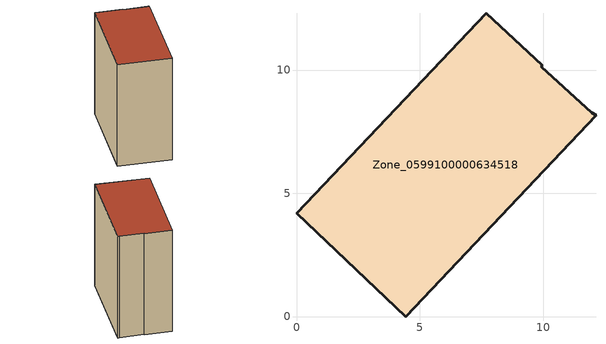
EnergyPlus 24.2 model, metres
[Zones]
Zone_0599100000634518
 floor ground (C_G): 9.92,10.14 11.97,8.26 12.15,8.16 4.42,0 0,4.2 7.69,12.29 9.97,10.18 z0
 wall outside (C_F): 7.69,12.29 0,4.2 4.42,0 12.15,8.16 11.97,8.26 9.92,10.14 9.97,10.18 7.69,12.29 z0:12.76
 roof outside (C_R): 9.92,10.14 9.97,10.18 7.69,12.29 0,4.2 4.42,0 12.15,8.16 11.97,8.26 z12.76
[BUILDING]
Pand.0599100000634518: North Axis=0; Terrain=City; Loads Convergence Tolerance Value=0.04; Temperature Convergence Tolerance Value=0.4; Solar Distribution=FullExterior; Maximum Number of Warmup Days=25; Minimum Number of Warmup Days=1
[Site:Location]
Rotterdam.The.Hague.AP_ZH_NLD Design_Conditions: Latitude=51.96; Longitude=4.45; Time Zone=1; Elevation=-4.5
[SITE:GROUNDTEMPERATURE:BUILDINGSURFACE]
18, 18, 18, 18, 18, 18, 18, 18, 18, 18, 18, 18
[MATERIAL] Thermal Absorptance=0.9; Solar Absorptance=0.7; Visible Absorptance=0.7
Name | Roughness | Thickness | Conductivity | Density | Specific Heat
G.TI.1946 | MediumSmooth | 0.15 | 1 | 540 | 1210
F.TI.1946 | Rough | 0.3 | 0.857143 | 1920 | 840
R.TI.1946 | MediumRough | 0.2 | 0.1 | 1500 | 1000
[CONSTRUCTION]
C_G: G.TI.1946
C_F: F.TI.1946
C_R: R.TI.1946
[ZONE]
Zone_0599100000634518: Type=1; Multiplier=1; Ceiling Height=Autocalculate; Volume=Autocalculate; Floor Area=autocalculate; Part of Total Floor Area=Yes
[ZONEINFILTRATION:DESIGNFLOWRATE]
Infil_Zone_0599100000634518: Zone or ZoneList or Space or SpaceList=Zone_0599100000634518; Schedule=AlwaysOn; Design Flow Rate Calculation Method=Flow/Area; Flow Rate per Floor Area=0.003; Constant Term Coefficient=1; Temperature Term Coefficient=0; Velocity Term Coefficient=0; Velocity Squared Term Coefficient=0
[HVACTEMPLATE:ZONE:IDEALLOADSAIRSYSTEM]
Zone_0599100000634518: Maximum Heating Supply Air Temperature=50; Minimum Cooling Supply Air Temperature=13; Maximum Heating Supply Air Humidity Ratio=0.0156; Minimum Cooling Supply Air Humidity Ratio=0.0077; Heating Limit=NoLimit; Cooling Limit=NoLimit; Dehumidification Control Type=ConstantSensibleHeatRatio; Cooling Sensible Heat Ratio=0.7; Dehumidification Setpoint=60; Humidification Control Type=None; Humidification Setpoint=30; Outdoor Air Method=None; Outdoor Air Flow Rate per Person=0.00944; Outdoor Air Flow Rate per Zone Floor Area=0; Outdoor Air Flow Rate per Zone=0; Demand Controlled Ventilation Type=None; Outdoor Air Economizer Type=NoEconomizer; Heat Recovery Type=None; Sensible Heat Recovery Effectiveness=0.7; Latent Heat Recovery Effectiveness=0.65
[ZONECONTROL:THERMOSTAT]
ThermostatControl_Zone_0599100000634518: Zone or ZoneList=Zone_0599100000634518; Control Type Schedule=DualSetpointControlType; Control 1=Thermostat_Zone_0599100000634518; Temperature Difference Between Cutout And Setpoint=0
[THERMOSTATSETPOINT:DUALSETPOINT]
Thermostat_Zone_0599100000634518: Heating Setpoint Temperature Schedule=HeatingSetpoint_Zone_0599100000634518; Cooling Setpoint Temperature Schedule=CoolingSetpoint_Zone_0599100000634518
[SCHEDULE:COMPACT]
HeatingSetpoint_Zone_0599100000634518: Through: 12/31, For: AllDays, Until: 24:00, 21
CoolingSetpoint_Zone_0599100000634518: Through: 12/31, For: AllDays, Until: 24:00, 24
DualSetpointControlType: Through: 12/31, For: AllDays, Until: 24:00, 4
AlwaysOn: Through: 12/31, For: AllDays, Until: 24:00, 1
